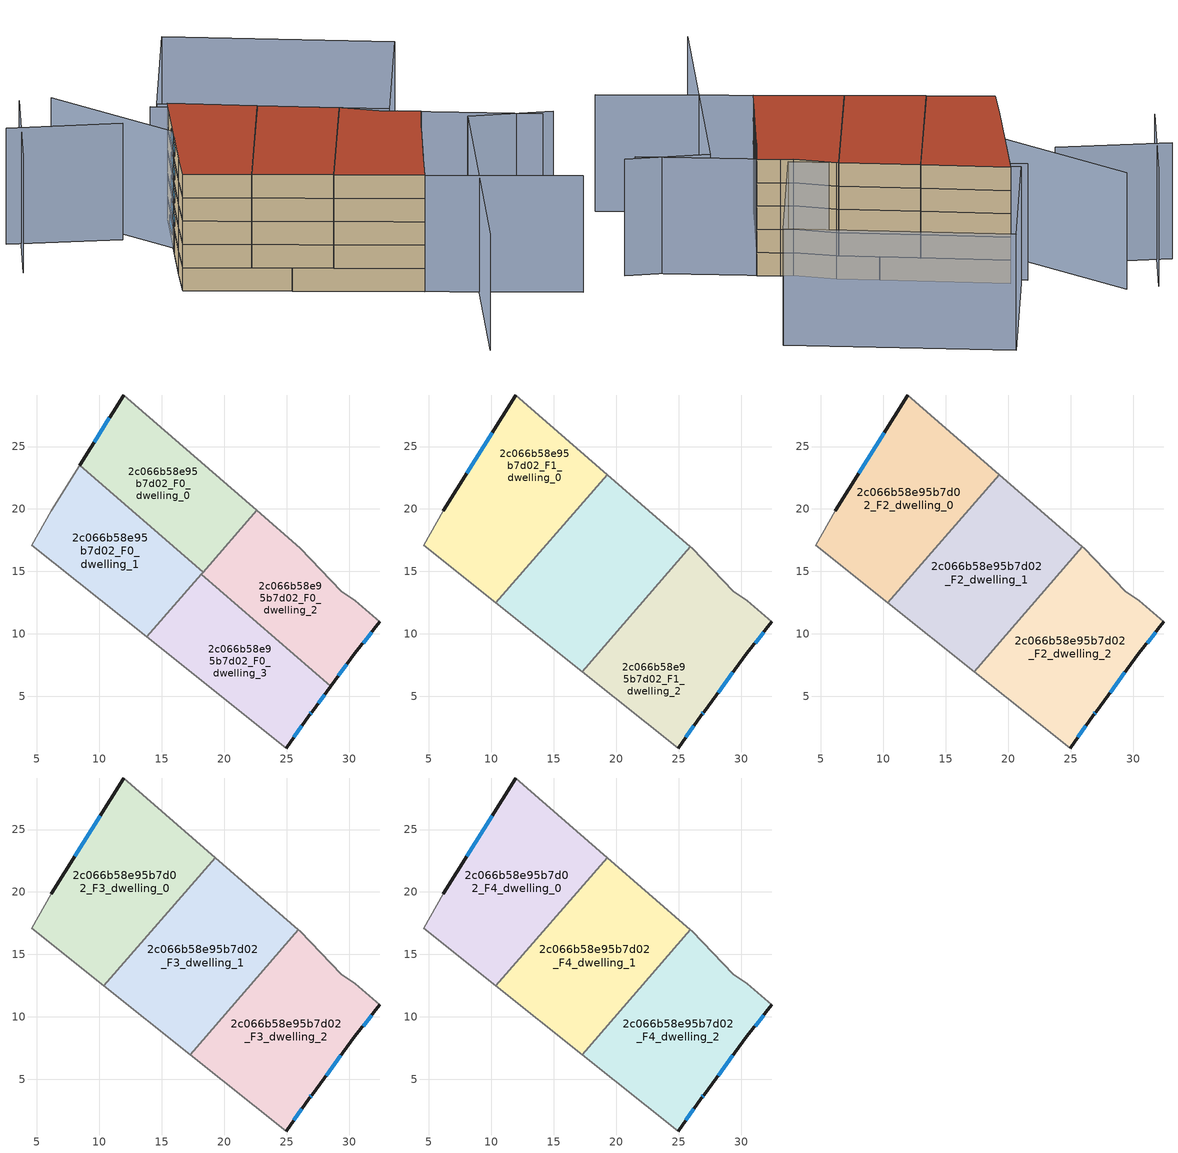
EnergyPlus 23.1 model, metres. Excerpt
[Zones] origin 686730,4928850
2c066b58e95b7d02_F0_dwelling_0
 floor ground (EU_floor_Construction): 22.58,19.88 18.3,14.94 8.43,23.51 11.94,29.13 z0
 wall outside (EU_wall_Construction): 11.94,29.13 8.43,23.51 z0:3
 wall adiabatic (EU_wall_Construction): 22.58,19.88 11.94,29.13 z0:3
 wall to 2c066b58e95b7d02_F0_dwelling_1 (EU_wall_Construction): 8.43,23.51 18.3,14.94 z0:3
 wall to 2c066b58e95b7d02_F0_dwelling_2 (EU_wall_Construction): 18.3,14.94 22.58,19.88 z0:3
 window (EU_Window_Construction): 10.8,27.3 9.57,25.33 z0.98:2.02
2c066b58e95b7d02_F0_dwelling_1
 floor ground (EU_floor_Construction): 18.3,14.94 13.79,9.75 4.57,17.11 6.15,19.85 8.43,23.51 z0
 wall adiabatic (EU_wall_Construction): 8.43,23.51 6.15,19.85 4.57,17.11 13.79,9.75 z0:3
 wall to 2c066b58e95b7d02_F0_dwelling_3 (EU_wall_Construction): 13.79,9.75 18.15,14.78 z0:3
 wall to 2c066b58e95b7d02_F0_dwelling_2 (EU_wall_Construction): 18.15,14.78 18.3,14.94 z0:3
2c066b58e95b7d02_F0_dwelling_2
 floor ground (EU_floor_Construction): 26.08,16.84 29.36,13.42 30.49,12.65 32.46,10.95 30.46,8.45 28.51,5.79 18.15,14.78 22.58,19.88 z0
 wall outside (EU_wall_Construction): 28.51,5.79 30.46,8.45 32.46,10.95 z0:3
 wall adiabatic (EU_wall_Construction): 32.46,10.95 30.49,12.65 29.36,13.42 26.08,16.84 22.58,19.88 z0:3
 wall to 2c066b58e95b7d02_F0_dwelling_3 (EU_wall_Construction): 18.15,14.78 28.51,5.79 z0:3
 window (EU_Window_Construction): 31.11,9.26 31.81,10.14 / 29.14,6.65 29.83,7.58 z0.98:2.02
2c066b58e95b7d02_F0_dwelling_3
 floor ground (EU_floor_Construction): 28.51,5.79 27.03,3.78 26.82,3.49 24.95,0.86 13.79,9.75 18.15,14.78 z0
 wall outside (EU_wall_Construction): 24.95,0.86 26.82,3.49 27.03,3.78 28.51,5.79 z0:3
 wall adiabatic (EU_wall_Construction): 13.79,9.75 24.95,0.86 z0:3
 window (EU_Window_Construction): 27.51,4.43 28.03,5.13 / 26.89,3.58 26.96,3.68 / 25.56,1.71 26.21,2.63 z0.98:2.02
2c066b58e95b7d02_F1_dwelling_0
 floor to 2c066b58e95b7d02_F0_dwelling_0 (EU_floor_Construction): 19.27,22.75 14.99,17.82 8.43,23.51 11.94,29.13 z3
 floor to 2c066b58e95b7d02_F0_dwelling_1 (EU_floor_Construction): 14.99,17.82 10.36,12.49 4.57,17.11 6.15,19.85 8.43,23.51 z3
 wall outside (EU_wall_Construction): 11.94,29.13 6.15,19.85 z3:6
 wall adiabatic (EU_wall_Construction): 6.15,19.85 4.57,17.11 10.36,12.49 / 19.27,22.75 11.94,29.13 z3:6
 wall to 2c066b58e95b7d02_F1_dwelling_1 (EU_wall_Construction): 10.36,12.49 19.27,22.75 z3:6
 window (EU_Window_Construction): 10.06,26.11 8.03,22.87 z3.98:5.02
2c066b58e95b7d02_F1_dwelling_1
 floor to 2c066b58e95b7d02_F0_dwelling_0 (EU_floor_Construction): 22.58,19.88 18.3,14.94 14.99,17.82 19.27,22.75 z3
 floor to 2c066b58e95b7d02_F0_dwelling_1 (EU_floor_Construction): 18.3,14.94 10.36,12.49 14.99,17.82 z3; 18.3,14.94 14.76,10.87 10.36,12.49 z3; 14.76,10.87 13.79,9.75 10.36,12.49 z3
 floor to 2c066b58e95b7d02_F0_dwelling_3 (EU_floor_Construction): 19.22,9.22 17.27,6.98 13.79,9.75 14.76,10.87 z3; 21.51,11.86 19.22,9.22 14.76,10.87 18.15,14.78 z3
 floor to 2c066b58e95b7d02_F0_dwelling_2 (EU_floor_Construction): 25.94,16.96 21.51,11.86 18.15,14.78 22.58,19.88 z3
 wall adiabatic (EU_wall_Construction): 25.94,16.96 19.27,22.75 / 10.36,12.49 17.27,6.98 z3:6
 wall to 2c066b58e95b7d02_F1_dwelling_2 (EU_wall_Construction): 17.27,6.98 25.94,16.96 z3:6
2c066b58e95b7d02_F1_dwelling_2
 floor to 2c066b58e95b7d02_F0_dwelling_2 (EU_floor_Construction): 29.36,13.42 30.49,12.65 32.46,10.95 30.46,8.45 28.51,5.79 21.51,11.86 25.94,16.96 26.08,16.84 z3
 floor to 2c066b58e95b7d02_F0_dwelling_3 (EU_floor_Construction): 28.51,5.79 27.03,3.78 26.82,3.49 24.95,0.86 17.27,6.98 21.51,11.86 z3
 wall outside (EU_wall_Construction): 24.95,0.86 26.82,3.49 27.03,3.78 30.46,8.45 32.46,10.95 z3:6
 wall adiabatic (EU_wall_Construction): 17.27,6.98 24.95,0.86 / 32.46,10.95 30.49,12.65 29.36,13.42 26.08,16.84 25.94,16.96 z3:6
 window (EU_Window_Construction): 31.11,9.26 31.81,10.14 / 28.15,5.3 29.35,6.93 / 26.89,3.58 26.96,3.68 / 25.56,1.71 26.21,2.63 z3.98:5.02
2c066b58e95b7d02_F2_dwelling_0
 floor to 2c066b58e95b7d02_F1_dwelling_0 (EU_floor_Construction): 19.27,22.75 10.36,12.49 4.57,17.11 6.15,19.85 11.94,29.13 z6
 wall outside (EU_wall_Construction): 11.94,29.13 6.15,19.85 z6:9
 wall adiabatic (EU_wall_Construction): 6.15,19.85 4.57,17.11 10.36,12.49 / 19.27,22.75 11.94,29.13 z6:9
 wall to 2c066b58e95b7d02_F2_dwelling_1 (EU_wall_Construction): 10.36,12.49 19.27,22.75 z6:9
 window (EU_Window_Construction): 10.06,26.11 8.03,22.87 z6.98:8.02
2c066b58e95b7d02_F2_dwelling_1
 floor to 2c066b58e95b7d02_F1_dwelling_1 (EU_floor_Construction): 25.94,16.96 17.27,6.98 10.36,12.49 19.27,22.75 z6
 wall adiabatic (EU_wall_Construction): 25.94,16.96 19.27,22.75 / 10.36,12.49 17.27,6.98 z6:9
 wall to 2c066b58e95b7d02_F2_dwelling_2 (EU_wall_Construction): 17.27,6.98 25.94,16.96 z6:9
2c066b58e95b7d02_F2_dwelling_2
 floor to 2c066b58e95b7d02_F1_dwelling_2 (EU_floor_Construction): 29.36,13.42 30.49,12.65 32.46,10.95 30.46,8.45 27.03,3.78 26.82,3.49 24.95,0.86 17.27,6.98 25.94,16.96 26.08,16.84 z6
 wall outside (EU_wall_Construction): 24.95,0.86 26.82,3.49 27.03,3.78 30.46,8.45 32.46,10.95 z6:9
 wall adiabatic (EU_wall_Construction): 17.27,6.98 24.95,0.86 / 32.46,10.95 30.49,12.65 29.36,13.42 26.08,16.84 25.94,16.96 z6:9
 window (EU_Window_Construction): 31.11,9.26 31.81,10.14 / 28.15,5.3 29.35,6.93 / 26.89,3.58 26.96,3.68 / 25.56,1.71 26.21,2.63 z6.98:8.02
2c066b58e95b7d02_F3_dwelling_0
 floor to 2c066b58e95b7d02_F2_dwelling_0 (EU_floor_Construction): 19.27,22.75 10.36,12.49 4.57,17.11 6.15,19.85 11.94,29.13 z9
 wall outside (EU_wall_Construction): 11.94,29.13 6.15,19.85 z9:12
 wall adiabatic (EU_wall_Construction): 6.15,19.85 4.57,17.11 10.36,12.49 / 19.27,22.75 11.94,29.13 z9:12
 wall to 2c066b58e95b7d02_F3_dwelling_1 (EU_wall_Construction): 10.36,12.49 19.27,22.75 z9:12
 window (EU_Window_Construction): 10.06,26.11 8.03,22.87 z9.98:11.02
2c066b58e95b7d02_F3_dwelling_1
 floor to 2c066b58e95b7d02_F2_dwelling_1 (EU_floor_Construction): 25.94,16.96 17.27,6.98 10.36,12.49 19.27,22.75 z9
 wall adiabatic (EU_wall_Construction): 25.94,16.96 19.27,22.75 / 10.36,12.49 17.27,6.98 z9:12
 wall to 2c066b58e95b7d02_F3_dwelling_2 (EU_wall_Construction): 17.27,6.98 25.94,16.96 z9:12
2c066b58e95b7d02_F3_dwelling_2
 floor to 2c066b58e95b7d02_F2_dwelling_2 (EU_floor_Construction): 29.36,13.42 30.49,12.65 32.46,10.95 30.46,8.45 27.03,3.78 26.82,3.49 24.95,0.86 17.27,6.98 25.94,16.96 26.08,16.84 z9
 wall outside (EU_wall_Construction): 24.95,0.86 26.82,3.49 27.03,3.78 30.46,8.45 32.46,10.95 z9:12
 wall adiabatic (EU_wall_Construction): 17.27,6.98 24.95,0.86 / 32.46,10.95 30.49,12.65 29.36,13.42 26.08,16.84 25.94,16.96 z9:12
 window (EU_Window_Construction): 31.11,9.26 31.81,10.14 / 28.15,5.3 29.35,6.93 / 26.89,3.58 26.96,3.68 / 25.56,1.71 26.21,2.63 z9.98:11.02
2c066b58e95b7d02_F4_dwelling_0
 floor to 2c066b58e95b7d02_F3_dwelling_0 (EU_floor_Construction): 19.27,22.75 10.36,12.49 4.57,17.11 6.15,19.85 11.94,29.13 z12
 wall outside (EU_wall_Construction): 11.94,29.13 6.15,19.85 z12:15
 wall adiabatic (EU_wall_Construction): 6.15,19.85 4.57,17.11 10.36,12.49 / 19.27,22.75 11.94,29.13 z12:15
 wall to 2c066b58e95b7d02_F4_dwelling_1 (EU_wall_Construction): 10.36,12.49 19.27,22.75 z12:15
 window (EU_Window_Construction): 10.06,26.11 8.03,22.87 z12.98:14.02
 roof outside (EU_roof_Construction): 10.36,12.49 19.27,22.75 11.94,29.13 6.15,19.85 4.57,17.11 z15
2c066b58e95b7d02_F4_dwelling_1
 floor to 2c066b58e95b7d02_F3_dwelling_1 (EU_floor_Construction): 25.94,16.96 17.27,6.98 10.36,12.49 19.27,22.75 z12
 wall adiabatic (EU_wall_Construction): 25.94,16.96 19.27,22.75 / 10.36,12.49 17.27,6.98 z12:15
 wall to 2c066b58e95b7d02_F4_dwelling_2 (EU_wall_Construction): 17.27,6.98 25.94,16.96 z12:15
 roof outside (EU_roof_Construction): 17.27,6.98 25.94,16.96 19.27,22.75 10.36,12.49 z15
2c066b58e95b7d02_F4_dwelling_2
 floor to 2c066b58e95b7d02_F3_dwelling_2 (EU_floor_Construction): 29.36,13.42 30.49,12.65 32.46,10.95 30.46,8.45 27.03,3.78 26.82,3.49 24.95,0.86 17.27,6.98 25.94,16.96 26.08,16.84 z12
 wall outside (EU_wall_Construction): 24.95,0.86 26.82,3.49 27.03,3.78 30.46,8.45 32.46,10.95 z12:15
 wall adiabatic (EU_wall_Construction): 17.27,6.98 24.95,0.86 / 32.46,10.95 30.49,12.65 29.36,13.42 26.08,16.84 25.94,16.96 z12:15
 window (EU_Window_Construction): 31.11,9.26 31.81,10.14 / 28.15,5.3 29.35,6.93 / 26.89,3.58 26.96,3.68 / 25.56,1.71 26.21,2.63 z12.98:14.02
 roof outside (EU_roof_Construction): 27.03,3.78 30.46,8.45 32.46,10.95 30.49,12.65 29.36,13.42 26.08,16.84 25.94,16.96 17.27,6.98 24.95,0.86 26.82,3.49 z15
shading: 4.57,17.11 38.29,-9.78 / 2.76,37.75 13.72,14.17 / 23.35,-12.62 35.77,7.1 / 35.77,7.1 43.62,2.16 / 42.43,2.44 10.06,29.72 / -0.28,39.42 -6.72,30.57 / 5.75,29.03 -4.72,36.1 / 19.59,39.83 38.68,23.46 / 38.68,23.46 30.07,13.42 / 30.07,13.42 10.98,29.78 / 10.98,29.78 19.59,39.83 z0:15
[Building]
EU S2 Campaign: North Axis=0; Terrain=City; Solar Distribution=FullExterior
[Site:Location]
Bologna: Latitude=44.5; Longitude=11.25; Time Zone=1; Elevation=37
[SizingPeriod:WeatherFileDays]
AnnualSizingPeriod: Begin Month=1; Begin Day of Month=1; End Month=12; End Day of Month=31; Day of Week for Start Day=Monday; Use Weather File Daylight Saving Period=No; Use Weather File Rain and Snow Indicators=No
[MATERIAL]
EU_InternalMass_Material: Roughness=MediumRough; Thickness=0.1; Conductivity=1; Density=1800; Specific Heat=900; Thermal Absorptance=0.9; Solar Absorptance=0.7; Visible Absorptance=0.7
[MATERIAL:NOMASS] Roughness=MediumRough; Thermal Absorptance=0.9; Solar Absorptance=0.7; Visible Absorptance=0.7
Name | Thermal Resistance
EU_wall_NoMass | 0.905828
EU_roof_NoMass | 0.37593
EU_floor_NoMass | 0.67114
[WINDOWMATERIAL:SIMPLEGLAZINGSYSTEM]
EU_Window_SimpleGlazing: UFactor=4.52486; Solar Heat Gain Coefficient=0.85; Visible Transmittance=0.85
[CONSTRUCTION]
EU_wall_Construction: EU_wall_NoMass
EU_roof_Construction: EU_roof_NoMass
EU_floor_Construction: EU_floor_NoMass
EU_InternalMass_Construction: EU_InternalMass_Material
EU_Window_Construction: EU_Window_SimpleGlazing
[ZONE] Type=1; Multiplier=1; Ceiling Height=autocalculate; Floor Area=autocalculate; Part of Total Floor Area=Yes
Name | Volume
2c066b58e95b7d02_F0_dwelling_0 | 266.456
2c066b58e95b7d02_F1_dwelling_0 | 355.269
2c066b58e95b7d02_F2_dwelling_0; 2c066b58e95b7d02_F3_dwelling_0; 2c066b58e95b7d02_F4_dwelling_0 | 355.271
2c066b58e95b7d02_F0_dwelling_1; 2c066b58e95b7d02_F0_dwelling_3 | 266.44
2c066b58e95b7d02_F1_dwelling_1 | 355.246
2c066b58e95b7d02_F2_dwelling_1; 2c066b58e95b7d02_F3_dwelling_1; 2c066b58e95b7d02_F4_dwelling_1 | 355.268
2c066b58e95b7d02_F0_dwelling_2 | 266.471
2c066b58e95b7d02_F1_dwelling_2 | 355.262
2c066b58e95b7d02_F2_dwelling_2; 2c066b58e95b7d02_F3_dwelling_2; 2c066b58e95b7d02_F4_dwelling_2 | 355.266
[INTERNALMASS] Construction=EU_InternalMass_Construction
Name | Zone or ZoneList | Surface Area
2c066b58e95b7d02_F0_dwelling_0_EU_InternalMass | 2c066b58e95b7d02_F0_dwelling_0 | 88.8188
2c066b58e95b7d02_F0_dwelling_1_EU_InternalMass | 2c066b58e95b7d02_F0_dwelling_1 | 88.8133
2c066b58e95b7d02_F0_dwelling_2_EU_InternalMass | 2c066b58e95b7d02_F0_dwelling_2 | 88.824
2c066b58e95b7d02_F0_dwelling_3_EU_InternalMass | 2c066b58e95b7d02_F0_dwelling_3 | 88.8132
2c066b58e95b7d02_F1_dwelling_0_EU_InternalMass | 2c066b58e95b7d02_F1_dwelling_0 | 118.424
2c066b58e95b7d02_F1_dwelling_1_EU_InternalMass | 2c066b58e95b7d02_F1_dwelling_1 | 118.423
2c066b58e95b7d02_F1_dwelling_2_EU_InternalMass | 2c066b58e95b7d02_F1_dwelling_2 | 118.422
2c066b58e95b7d02_F2_dwelling_0_EU_InternalMass | 2c066b58e95b7d02_F2_dwelling_0 | 118.424
2c066b58e95b7d02_F2_dwelling_1_EU_InternalMass | 2c066b58e95b7d02_F2_dwelling_1 | 118.423
2c066b58e95b7d02_F2_dwelling_2_EU_InternalMass | 2c066b58e95b7d02_F2_dwelling_2 | 118.422
2c066b58e95b7d02_F3_dwelling_0_EU_InternalMass | 2c066b58e95b7d02_F3_dwelling_0 | 118.424
2c066b58e95b7d02_F3_dwelling_1_EU_InternalMass | 2c066b58e95b7d02_F3_dwelling_1 | 118.423
2c066b58e95b7d02_F3_dwelling_2_EU_InternalMass | 2c066b58e95b7d02_F3_dwelling_2 | 118.422
2c066b58e95b7d02_F4_dwelling_0_EU_InternalMass | 2c066b58e95b7d02_F4_dwelling_0 | 118.424
2c066b58e95b7d02_F4_dwelling_1_EU_InternalMass | 2c066b58e95b7d02_F4_dwelling_1 | 118.423
2c066b58e95b7d02_F4_dwelling_2_EU_InternalMass | 2c066b58e95b7d02_F4_dwelling_2 | 118.422
[OTHEREQUIPMENT] Fuel Type=Electricity; Design Level Calculation Method=Watts/Area; Power per Zone Floor Area=1; Fraction Latent=0; Fraction Radiant=0; Fraction Lost=0; Carbon Dioxide Generation Rate=0; EndUse Subcategory=EU_Step8_InternalGains
Name | Zone or ZoneList or Space or SpaceList | Schedule
EU_Step8_InternalGain_2c066b58e95b7d02_F0_dwelling_0_f000 | 2c066b58e95b7d02_F0_dwelling_0 | EU_Step8_GainSchedule_2c066b58e95b7d02_F0_dwelling_0_f000
EU_Step8_InternalGain_2c066b58e95b7d02_F0_dwelling_1_f000 | 2c066b58e95b7d02_F0_dwelling_1 | EU_Step8_GainSchedule_2c066b58e95b7d02_F0_dwelling_1_f000
EU_Step8_InternalGain_2c066b58e95b7d02_F0_dwelling_2_f000 | 2c066b58e95b7d02_F0_dwelling_2 | EU_Step8_GainSchedule_2c066b58e95b7d02_F0_dwelling_2_f000
EU_Step8_InternalGain_2c066b58e95b7d02_F0_dwelling_3_f000 | 2c066b58e95b7d02_F0_dwelling_3 | EU_Step8_GainSchedule_2c066b58e95b7d02_F0_dwelling_3_f000
EU_Step8_InternalGain_2c066b58e95b7d02_F1_dwelling_0_f000 | 2c066b58e95b7d02_F1_dwelling_0 | EU_Step8_GainSchedule_2c066b58e95b7d02_F1_dwelling_0_f000
EU_Step8_InternalGain_2c066b58e95b7d02_F1_dwelling_1_f000 | 2c066b58e95b7d02_F1_dwelling_1 | EU_Step8_GainSchedule_2c066b58e95b7d02_F1_dwelling_1_f000
EU_Step8_InternalGain_2c066b58e95b7d02_F1_dwelling_2_f000 | 2c066b58e95b7d02_F1_dwelling_2 | EU_Step8_GainSchedule_2c066b58e95b7d02_F1_dwelling_2_f000
EU_Step8_InternalGain_2c066b58e95b7d02_F2_dwelling_0_f000 | 2c066b58e95b7d02_F2_dwelling_0 | EU_Step8_GainSchedule_2c066b58e95b7d02_F2_dwelling_0_f000
EU_Step8_InternalGain_2c066b58e95b7d02_F2_dwelling_1_f000 | 2c066b58e95b7d02_F2_dwelling_1 | EU_Step8_GainSchedule_2c066b58e95b7d02_F2_dwelling_1_f000
EU_Step8_InternalGain_2c066b58e95b7d02_F2_dwelling_2_f000 | 2c066b58e95b7d02_F2_dwelling_2 | EU_Step8_GainSchedule_2c066b58e95b7d02_F2_dwelling_2_f000
EU_Step8_InternalGain_2c066b58e95b7d02_F3_dwelling_0_f000 | 2c066b58e95b7d02_F3_dwelling_0 | EU_Step8_GainSchedule_2c066b58e95b7d02_F3_dwelling_0_f000
EU_Step8_InternalGain_2c066b58e95b7d02_F3_dwelling_1_f000 | 2c066b58e95b7d02_F3_dwelling_1 | EU_Step8_GainSchedule_2c066b58e95b7d02_F3_dwelling_1_f000
EU_Step8_InternalGain_2c066b58e95b7d02_F3_dwelling_2_f000 | 2c066b58e95b7d02_F3_dwelling_2 | EU_Step8_GainSchedule_2c066b58e95b7d02_F3_dwelling_2_f000
EU_Step8_InternalGain_2c066b58e95b7d02_F4_dwelling_0_f000 | 2c066b58e95b7d02_F4_dwelling_0 | EU_Step8_GainSchedule_2c066b58e95b7d02_F4_dwelling_0_f000
EU_Step8_InternalGain_2c066b58e95b7d02_F4_dwelling_1_f000 | 2c066b58e95b7d02_F4_dwelling_1 | EU_Step8_GainSchedule_2c066b58e95b7d02_F4_dwelling_1_f000
EU_Step8_InternalGain_2c066b58e95b7d02_F4_dwelling_2_f000 | 2c066b58e95b7d02_F4_dwelling_2 | EU_Step8_GainSchedule_2c066b58e95b7d02_F4_dwelling_2_f000
[ZONEVENTILATION:DESIGNFLOWRATE] Schedule=EU_AlwaysOn; Design Flow Rate Calculation Method=AirChanges/Hour; Air Changes per Hour=0.73129; Ventilation Type=Natural; Fan Pressure Rise=0; Fan Total Efficiency=1; Constant Term Coefficient=1; Temperature Term Coefficient=0; Velocity Term Coefficient=0; Velocity Squared Term Coefficient=0; Minimum Indoor Temperature=-100; Maximum Indoor Temperature=100; Delta Temperature=-100; Minimum Outdoor Temperature=-100; Maximum Outdoor Temperature=100; Maximum Wind Speed=40
Name | Zone or ZoneList or Space or SpaceList
EU_ConstantAir_2c066b58e95b7d02_F0_dwelling_0 | 2c066b58e95b7d02_F0_dwelling_0
EU_ConstantAir_2c066b58e95b7d02_F0_dwelling_1 | 2c066b58e95b7d02_F0_dwelling_1
EU_ConstantAir_2c066b58e95b7d02_F0_dwelling_2 | 2c066b58e95b7d02_F0_dwelling_2
EU_ConstantAir_2c066b58e95b7d02_F0_dwelling_3 | 2c066b58e95b7d02_F0_dwelling_3
EU_ConstantAir_2c066b58e95b7d02_F1_dwelling_0 | 2c066b58e95b7d02_F1_dwelling_0
EU_ConstantAir_2c066b58e95b7d02_F1_dwelling_1 | 2c066b58e95b7d02_F1_dwelling_1
EU_ConstantAir_2c066b58e95b7d02_F1_dwelling_2 | 2c066b58e95b7d02_F1_dwelling_2
EU_ConstantAir_2c066b58e95b7d02_F2_dwelling_0 | 2c066b58e95b7d02_F2_dwelling_0
EU_ConstantAir_2c066b58e95b7d02_F2_dwelling_1 | 2c066b58e95b7d02_F2_dwelling_1
EU_ConstantAir_2c066b58e95b7d02_F2_dwelling_2 | 2c066b58e95b7d02_F2_dwelling_2
EU_ConstantAir_2c066b58e95b7d02_F3_dwelling_0 | 2c066b58e95b7d02_F3_dwelling_0
EU_ConstantAir_2c066b58e95b7d02_F3_dwelling_1 | 2c066b58e95b7d02_F3_dwelling_1
EU_ConstantAir_2c066b58e95b7d02_F3_dwelling_2 | 2c066b58e95b7d02_F3_dwelling_2
EU_ConstantAir_2c066b58e95b7d02_F4_dwelling_0 | 2c066b58e95b7d02_F4_dwelling_0
EU_ConstantAir_2c066b58e95b7d02_F4_dwelling_1 | 2c066b58e95b7d02_F4_dwelling_1
EU_ConstantAir_2c066b58e95b7d02_F4_dwelling_2 | 2c066b58e95b7d02_F4_dwelling_2
[HVACTEMPLATE:THERMOSTAT] Constant Heating Setpoint=20; Constant Cooling Setpoint=50
EU_HeatOnly_2c066b58e95b7d02_F0_dwelling_0; EU_HeatOnly_2c066b58e95b7d02_F0_dwelling_1; EU_HeatOnly_2c066b58e95b7d02_F0_dwelling_2; EU_HeatOnly_2c066b58e95b7d02_F0_dwelling_3; EU_HeatOnly_2c066b58e95b7d02_F1_dwelling_0; EU_HeatOnly_2c066b58e95b7d02_F1_dwelling_1; EU_HeatOnly_2c066b58e95b7d02_F1_dwelling_2; EU_HeatOnly_2c066b58e95b7d02_F2_dwelling_0; EU_HeatOnly_2c066b58e95b7d02_F2_dwelling_1; EU_HeatOnly_2c066b58e95b7d02_F2_dwelling_2; EU_HeatOnly_2c066b58e95b7d02_F3_dwelling_0; EU_HeatOnly_2c066b58e95b7d02_F3_dwelling_1; EU_HeatOnly_2c066b58e95b7d02_F3_dwelling_2; EU_HeatOnly_2c066b58e95b7d02_F4_dwelling_0; EU_HeatOnly_2c066b58e95b7d02_F4_dwelling_1; EU_HeatOnly_2c066b58e95b7d02_F4_dwelling_2
[HVACTEMPLATE:ZONE:IDEALLOADSAIRSYSTEM] System Availability Schedule=EU_AlwaysOn; Maximum Heating Supply Air Temperature=50; Minimum Cooling Supply Air Temperature=13; Maximum Heating Supply Air Humidity Ratio=0.0156; Minimum Cooling Supply Air Humidity Ratio=0.0077; Heating Limit=NoLimit; Cooling Limit=NoLimit; Heating Availability Schedule=EU_AlwaysOn; Cooling Availability Schedule=EU_CoolingOff; Dehumidification Control Type=ConstantSensibleHeatRatio; Cooling Sensible Heat Ratio=0.7; Dehumidification Setpoint=60; Humidification Control Type=None; Humidification Setpoint=30; Outdoor Air Method=None; Outdoor Air Flow Rate per Person=0.00944; Outdoor Air Flow Rate per Zone Floor Area=0; Outdoor Air Flow Rate per Zone=0; Demand Controlled Ventilation Type=None; Outdoor Air Economizer Type=NoEconomizer; Heat Recovery Type=None; Sensible Heat Recovery Effectiveness=0.7; Latent Heat Recovery Effectiveness=0.65
Name | Template Thermostat
2c066b58e95b7d02_F0_dwelling_0 | EU_HeatOnly_2c066b58e95b7d02_F0_dwelling_0
2c066b58e95b7d02_F0_dwelling_1 | EU_HeatOnly_2c066b58e95b7d02_F0_dwelling_1
2c066b58e95b7d02_F0_dwelling_2 | EU_HeatOnly_2c066b58e95b7d02_F0_dwelling_2
2c066b58e95b7d02_F0_dwelling_3 | EU_HeatOnly_2c066b58e95b7d02_F0_dwelling_3
2c066b58e95b7d02_F1_dwelling_0 | EU_HeatOnly_2c066b58e95b7d02_F1_dwelling_0
2c066b58e95b7d02_F1_dwelling_1 | EU_HeatOnly_2c066b58e95b7d02_F1_dwelling_1
2c066b58e95b7d02_F1_dwelling_2 | EU_HeatOnly_2c066b58e95b7d02_F1_dwelling_2
2c066b58e95b7d02_F2_dwelling_0 | EU_HeatOnly_2c066b58e95b7d02_F2_dwelling_0
2c066b58e95b7d02_F2_dwelling_1 | EU_HeatOnly_2c066b58e95b7d02_F2_dwelling_1
2c066b58e95b7d02_F2_dwelling_2 | EU_HeatOnly_2c066b58e95b7d02_F2_dwelling_2
2c066b58e95b7d02_F3_dwelling_0 | EU_HeatOnly_2c066b58e95b7d02_F3_dwelling_0
2c066b58e95b7d02_F3_dwelling_1 | EU_HeatOnly_2c066b58e95b7d02_F3_dwelling_1
2c066b58e95b7d02_F3_dwelling_2 | EU_HeatOnly_2c066b58e95b7d02_F3_dwelling_2
2c066b58e95b7d02_F4_dwelling_0 | EU_HeatOnly_2c066b58e95b7d02_F4_dwelling_0
2c066b58e95b7d02_F4_dwelling_1 | EU_HeatOnly_2c066b58e95b7d02_F4_dwelling_1
2c066b58e95b7d02_F4_dwelling_2 | EU_HeatOnly_2c066b58e95b7d02_F4_dwelling_2
[SIZING:ZONE] Zone Cooling Design Supply Air Temperature Input Method=SupplyAirTemperature; Zone Cooling Design Supply Air Temperature=13; Zone Heating Design Supply Air Temperature Input Method=SupplyAirTemperature; Zone Heating Design Supply Air Temperature=50; Zone Cooling Design Supply Air Humidity Ratio=0.008; Zone Heating Design Supply Air Humidity Ratio=0.008; Cooling Design Air Flow Method=DesignDay; Cooling Design Air Flow Rate=0; Cooling Minimum Air Flow per Zone Floor Area=0.000762; Cooling Minimum Air Flow=0; Cooling Minimum Air Flow Fraction=0.2; Heating Design Air Flow Method=DesignDay; Heating Design Air Flow Rate=0; Heating Maximum Air Flow per Zone Floor Area=0.002032; Heating Maximum Air Flow=0.141576; Heating Maximum Air Flow Fraction=0.3; Account for Dedicated Outdoor Air System=No; Dedicated Outdoor Air System Control Strategy=NeutralSupplyAir; Dedicated Outdoor Air Low Setpoint Temperature for Design=autosize; Dedicated Outdoor Air High Setpoint Temperature for Design=autosize; Zone Load Sizing Method=Sensible Load Only No Latent Load; Zone Latent Cooling Design Supply Air Humidity Ratio Input Method=HumidityRatioDifference; Zone Cooling Design Supply Air Humidity Ratio Difference=0.005; Zone Latent Heating Design Supply Air Humidity Ratio Input Method=HumidityRatioDifference; Zone Humidification Design Supply Air Humidity Ratio Difference=0.005
2c066b58e95b7d02_F0_dwelling_0; 2c066b58e95b7d02_F0_dwelling_1; 2c066b58e95b7d02_F0_dwelling_2; 2c066b58e95b7d02_F0_dwelling_3; 2c066b58e95b7d02_F1_dwelling_0; 2c066b58e95b7d02_F1_dwelling_1; 2c066b58e95b7d02_F1_dwelling_2; 2c066b58e95b7d02_F2_dwelling_0; 2c066b58e95b7d02_F2_dwelling_1; 2c066b58e95b7d02_F2_dwelling_2; 2c066b58e95b7d02_F3_dwelling_0; 2c066b58e95b7d02_F3_dwelling_1; 2c066b58e95b7d02_F3_dwelling_2; 2c066b58e95b7d02_F4_dwelling_0; 2c066b58e95b7d02_F4_dwelling_1; 2c066b58e95b7d02_F4_dwelling_2
[SCHEDULE:CONSTANT]
Name | Hourly Value
EU_AlwaysOn | 1
EU_CoolingOff | 0
[SCHEDULE:FILE] Column Number=1; Rows to Skip at Top=0; Number of Hours of Data=8760; Column Separator=Comma; Interpolate to Timestep=No; Minutes per Item=60; Adjust Schedule for Daylight Savings=Yes
Name | File
EU_Step8_GainSchedule_2c066b58e95b7d02_F0_dwelling_0_f000 | ../../schedules/2c066b58e95b7d02/2c066b58e95b7d02_F0_dwelling_0_f000_gain.csv
EU_Step8_GainSchedule_2c066b58e95b7d02_F0_dwelling_1_f000 | ../../schedules/2c066b58e95b7d02/2c066b58e95b7d02_F0_dwelling_1_f000_gain.csv
EU_Step8_GainSchedule_2c066b58e95b7d02_F0_dwelling_2_f000 | ../../schedules/2c066b58e95b7d02/2c066b58e95b7d02_F0_dwelling_2_f000_gain.csv
EU_Step8_GainSchedule_2c066b58e95b7d02_F0_dwelling_3_f000 | ../../schedules/2c066b58e95b7d02/2c066b58e95b7d02_F0_dwelling_3_f000_gain.csv
EU_Step8_GainSchedule_2c066b58e95b7d02_F1_dwelling_0_f000 | ../../schedules/2c066b58e95b7d02/2c066b58e95b7d02_F1_dwelling_0_f000_gain.csv
EU_Step8_GainSchedule_2c066b58e95b7d02_F1_dwelling_1_f000 | ../../schedules/2c066b58e95b7d02/2c066b58e95b7d02_F1_dwelling_1_f000_gain.csv
EU_Step8_GainSchedule_2c066b58e95b7d02_F1_dwelling_2_f000 | ../../schedules/2c066b58e95b7d02/2c066b58e95b7d02_F1_dwelling_2_f000_gain.csv
EU_Step8_GainSchedule_2c066b58e95b7d02_F2_dwelling_0_f000 | ../../schedules/2c066b58e95b7d02/2c066b58e95b7d02_F2_dwelling_0_f000_gain.csv
EU_Step8_GainSchedule_2c066b58e95b7d02_F2_dwelling_1_f000 | ../../schedules/2c066b58e95b7d02/2c066b58e95b7d02_F2_dwelling_1_f000_gain.csv
EU_Step8_GainSchedule_2c066b58e95b7d02_F2_dwelling_2_f000 | ../../schedules/2c066b58e95b7d02/2c066b58e95b7d02_F2_dwelling_2_f000_gain.csv
EU_Step8_GainSchedule_2c066b58e95b7d02_F3_dwelling_0_f000 | ../../schedules/2c066b58e95b7d02/2c066b58e95b7d02_F3_dwelling_0_f000_gain.csv
EU_Step8_GainSchedule_2c066b58e95b7d02_F3_dwelling_1_f000 | ../../schedules/2c066b58e95b7d02/2c066b58e95b7d02_F3_dwelling_1_f000_gain.csv
EU_Step8_GainSchedule_2c066b58e95b7d02_F3_dwelling_2_f000 | ../../schedules/2c066b58e95b7d02/2c066b58e95b7d02_F3_dwelling_2_f000_gain.csv
EU_Step8_GainSchedule_2c066b58e95b7d02_F4_dwelling_0_f000 | ../../schedules/2c066b58e95b7d02/2c066b58e95b7d02_F4_dwelling_0_f000_gain.csv
EU_Step8_GainSchedule_2c066b58e95b7d02_F4_dwelling_1_f000 | ../../schedules/2c066b58e95b7d02/2c066b58e95b7d02_F4_dwelling_1_f000_gain.csv
EU_Step8_GainSchedule_2c066b58e95b7d02_F4_dwelling_2_f000 | ../../schedules/2c066b58e95b7d02/2c066b58e95b7d02_F4_dwelling_2_f000_gain.csv
